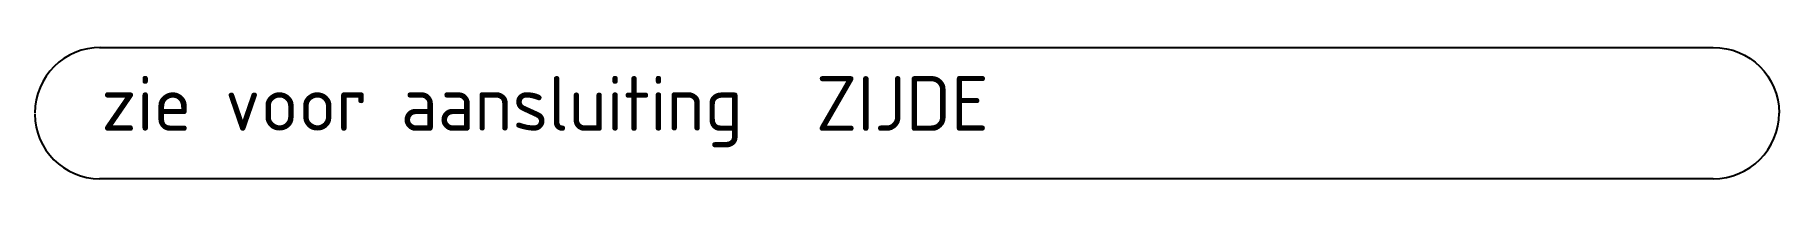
# Model space of a CAD drawing. Header units: metres. Extents: x -39.7 to 39.7, y 0 to 6.
import ezdxf

# ---------------------------------------------------------------- set-up
doc = ezdxf.new("R2010")
doc.units = ezdxf.units.M
doc.styles.add('NLCS-ISO', font='NLCS-ISO.ttf', dxfattribs={"height": 0.0025})

msp = doc.modelspace()

# ---------------------------------------------------------------- linework, layer by layer
for p, q in [((-36.741, 5.989), (36.741, 5.989)), ((-36.741, 0), (36.741, 0))]:
    msp.add_line(p, q)
for centre, radius, start, end in [((-36.677, 2.989), 3, 90, 180), ((-36.727, 2.939), 2.95, 180, 270), ((36.741, 2.989), 3, 270, 0)]:
    msp.add_arc(centre, radius, start, end)
at = {"extrusion": (0, 0, -1)}
msp.add_arc((-36.741, 2.989), 3, 90, 180, dxfattribs=at)

# ---------------------------------------------------------------- texts
at = {"color": 7, "style": 'NLCS-ISO'}
msp.add_text('zie voor aansluiting ', height=2.5, dxfattribs=at).set_placement((-36.656, 2.176))
at = {"style": 'NLCS-ISO'}
msp.add_attdef('ZIJDE', (-4.115, 2.176), 'LINKS', height=2.5, dxfattribs=at)

doc.saveas('drawing.dxf')
